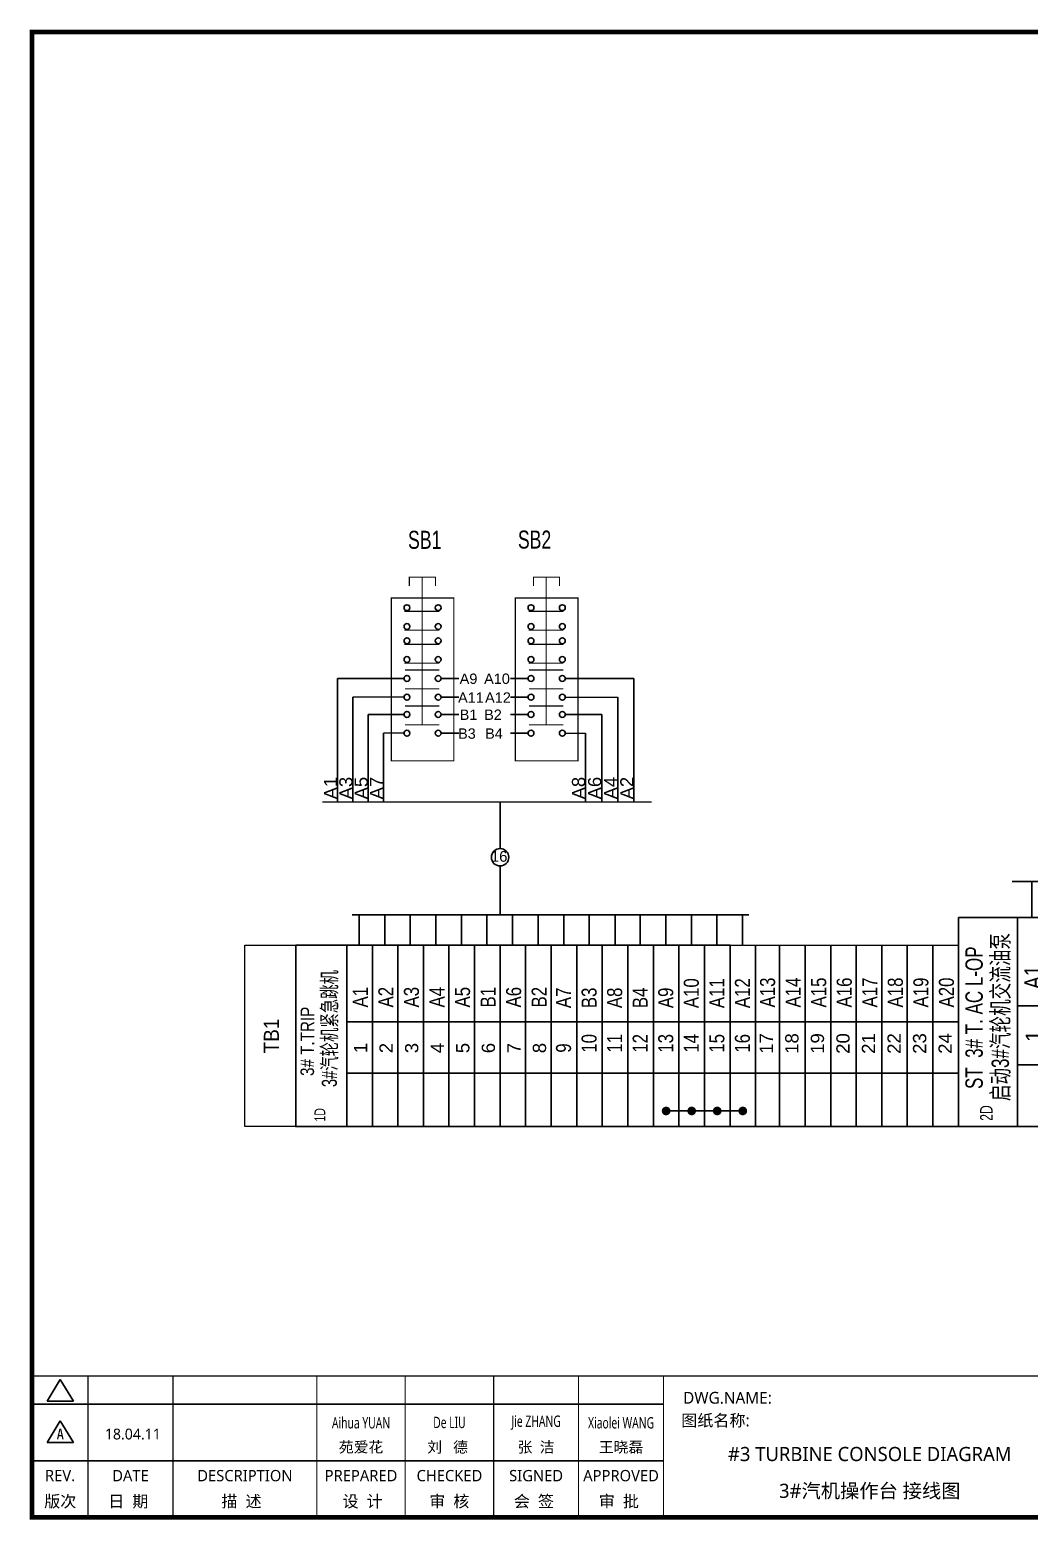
# Model space of a CAD drawing. Extents: x -29235853 to 12372, y -15815523 to 7212.
# Drawn here: x 3495 to 5616, y -3956 to -794 of the extents above; entities that cross this region are included whole.
import ezdxf
from ezdxf.enums import TextEntityAlignment as Align

# ---------------------------------------------------------------- set-up
doc = ezdxf.new("R2010")
doc.units = 0
doc.header["$LTSCALE"] = 10
doc.header["$MEASUREMENT"] = 0
doc.layers.get('0').update_dxf_attribs({"linetype": 'CONTINUOUS'})
for name, color, linetype in [('t', 1, 'CONTINUOUS'), ('接线端子', 7, 'CONTINUOUS'), ('操作台', 7, 'CONTINUOUS')]:
    doc.layers.add(name, color=color, linetype=linetype)
doc.styles.add('HZ', font='arial.ttf')
doc.styles.get("Standard").update_dxf_attribs({"font": '', "width": 0.65})
doc.styles.add('微软雅黑', font='')
doc.styles.get('Standard').set_extended_font_data('SimSun')
doc.styles.get('微软雅黑').set_extended_font_data('Microsoft YaHei')

# ---------------------------------------------------------------- blocks, each defined once
blk = doc.blocks.new('台内接线图12')
at = {"color": 0}
blk.add_line((8.774271566474113, 5.882834563893368), (59.88319817554805, 5.882834563893368), dxfattribs=at)
at = {"layer": '接线端子'}
for p, q in [((43.45970758554199, 26.98489258732008), (43.45970758554199, 18.22284067169499)), ((43.45970758554199, 14.95077566435844), (43.45970758554199, 5.749821590056001)), ((11.96706630891708, 5.749821590056172), (11.96706630891708, 0)), ((16.77937118021214, 5.749821590056172), (16.77937118021214, 0)), ((21.5916760515064, 5.749821590055772), (21.5916760515064, -3.979e-13)), ((26.40398092280122, 5.749821590055772), (26.40398092280122, -3.979e-13)), ((31.21628579409492, 5.749821590055717), (31.21628579409492, -4.547e-13)), ((36.0285906653902, 5.749821590055717), (36.0285906653902, -4.547e-13)), ((40.84089553668388, 5.749821590055717), (40.84089553668388, -4.547e-13)), ((45.65320040797871, 5.749821590055717), (45.65320040797871, -4.547e-13)), ((50.46550527927253, 5.749821590055717), (50.46550527927253, -4.547e-13)), ((55.27781015056768, 5.749821590055717), (55.27781015056768, -4.547e-13)), ((0, 0), (0, -34.14036601367974)), ((0, 0), (19.2492194851784, 3.411e-13)), ((14.43691461388403, 0), (14.43691461388403, -34.14036601367991)), ((19.2492194851784, 3.411e-13), (19.2492194851784, -34.14036601367957)), ((19.2492194851784, 0), (19.2492194851784, -34.14036601367991)), ((19.2492194851784, 1.705e-13), (19.2492194851784, -34.14036601367957)), ((19.2492194851784, 3.411e-13), (19.2492194851784, -34.14036601367934)), ((19.2492194851784, 0), (19.2492194851784, -34.14036601367974)), ((28.87382922776726, 3.411e-13), (28.87382922776726, -34.14036601367957)), ((28.87382922776726, 1.137e-13), (28.87382922776726, -34.14036601367957)), ((28.87382922776726, 3.411e-13), (28.87382922776726, -34.1403660136794)), ((28.87382922776726, 3.411e-13), (28.87382922776726, -34.14036601367957)), ((28.87382922776726, 1.137e-13), (28.87382922776726, -34.14036601367957)), ((28.87382922776726, 3.411e-13), (28.87382922776726, -34.1403660136794)), ((38.49843897035601, 2.842e-13), (38.49843897035601, -34.14036601367963)), ((38.49843897035601, 1.137e-13), (38.49843897035601, -34.14036601367963)), ((38.49843897035601, 2.842e-13), (38.49843897035601, -34.14036601367945)), ((38.49843897035601, 3.411e-13), (38.49843897035601, -34.14036601367957)), ((38.49843897035601, 1.137e-13), (38.49843897035601, -34.14036601367957)), ((38.49843897035601, 3.411e-13), (38.49843897035601, -34.1403660136794)), ((38.49843897035601, 3.411e-13), (38.49843897035601, -34.14036601367957)), ((38.49843897035601, 1.137e-13), (38.49843897035601, -34.14036601367957)), ((38.49843897035601, 3.411e-13), (38.49843897035601, -34.1403660136794)), ((48.12304871294474, 2.842e-13), (48.12304871294474, -34.14036601367963)), ((48.12304871294474, 1.137e-13), (48.12304871294474, -34.14036601367963)), ((48.12304871294474, 2.842e-13), (48.12304871294474, -34.14036601367945)), ((48.12304871294474, 8.527e-13), (48.12304871294474, -34.14036601367906)), ((48.12304871294474, 5.116e-13), (48.12304871294474, -34.1403660136794)), ((48.12304871294474, 6.821e-13), (48.12304871294474, -34.14036601367906)), ((48.12304871294474, 8.527e-13), (48.12304871294474, -34.14036601367883)), ((48.12304871294474, 5.116e-13), (48.12304871294474, -34.14036601367923)), ((48.12304871294474, 8.527e-13), (48.12304871294474, -34.14036601367906)), ((48.12304871294474, 5.116e-13), (48.12304871294474, -34.1403660136794)), ((48.12304871294474, 6.821e-13), (48.12304871294474, -34.14036601367906)), ((48.12304871294474, 8.527e-13), (48.12304871294474, -34.14036601367883)), ((48.12304871294474, 5.116e-13), (48.12304871294474, -34.14036601367923)), ((48.12304871294474, -34.14036601367945), (48.12304871294474, 2.842e-13)), ((48.12304871294474, 2.842e-13), (48.12304871294474, -34.14036601367945)), ((52.935353584239, 4.547e-13), (52.935353584239, -34.14036601367945)), ((57.7476584555335, 8.527e-13), (57.7476584555335, -34.14036601367906)), ((57.7476584555335, 4.547e-13), (57.7476584555335, -34.14036601367945)), ((57.7476584555335, 6.253e-13), (57.7476584555335, -34.14036601367906)), ((57.7476584555335, 8.527e-13), (57.7476584555335, -34.14036601367889)), ((57.7476584555335, 4.547e-13), (57.7476584555335, -34.14036601367929)), ((57.7476584555335, 8.527e-13), (57.7476584555335, -34.14036601367906)), ((57.7476584555335, 5.116e-13), (57.7476584555335, -34.1403660136794)), ((57.7476584555335, 6.821e-13), (57.7476584555335, -34.14036601367906)), ((57.7476584555335, 8.527e-13), (57.7476584555335, -34.14036601367883)), ((57.7476584555335, 5.116e-13), (57.7476584555335, -34.14036601367923)), ((57.7476584555335, 8.527e-13), (57.7476584555335, -34.14036601367906)), ((57.7476584555335, 5.116e-13), (57.7476584555335, -34.1403660136794)), ((57.7476584555335, 6.821e-13), (57.7476584555335, -34.14036601367906)), ((57.7476584555335, 8.527e-13), (57.7476584555335, -34.14036601367883)), ((57.7476584555335, 5.116e-13), (57.7476584555335, -34.14036601367923)), ((57.7476584555335, -34.14036601367945), (57.7476584555335, 2.842e-13)), ((57.7476584555335, 2.842e-13), (57.7476584555335, -34.14036601367945)), ((62.55996332682776, 4.547e-13), (62.55996332682776, -34.14036601367945)), ((67.37226819812224, 8.527e-13), (67.37226819812224, -34.14036601367906)), ((67.37226819812224, 4.547e-13), (67.37226819812224, -34.14036601367945)), ((67.37226819812224, 6.253e-13), (67.37226819812224, -34.14036601367906)), ((67.37226819812224, 8.527e-13), (67.37226819812224, -34.14036601367889)), ((67.37226819812224, 4.547e-13), (67.37226819812224, -34.14036601367929)), ((67.37226819812213, 8.527e-13), (67.37226819812213, -34.14036601367906)), ((67.37226819812213, 4.547e-13), (67.37226819812213, -34.14036601367945)), ((67.37226819812213, 6.253e-13), (67.37226819812213, -34.14036601367906)), ((67.37226819812213, 8.527e-13), (67.37226819812213, -34.14036601367889)), ((67.37226819812213, 4.547e-13), (67.37226819812213, -34.14036601367929)), ((67.37226819812213, 8.527e-13), (67.37226819812213, -34.14036601367906)), ((67.37226819812213, 5.116e-13), (67.37226819812213, -34.1403660136794)), ((67.37226819812213, 6.821e-13), (67.37226819812213, -34.14036601367906)), ((67.37226819812213, 8.527e-13), (67.37226819812213, -34.14036601367883)), ((67.37226819812213, 5.116e-13), (67.37226819812213, -34.14036601367923)), ((67.37226819812213, 8.527e-13), (67.37226819812213, -34.14036601367906)), ((67.37226819812213, 5.116e-13), (67.37226819812213, -34.1403660136794)), ((67.37226819812213, 6.821e-13), (67.37226819812213, -34.14036601367906)), ((67.37226819812213, 8.527e-13), (67.37226819812213, -34.14036601367883)), ((67.37226819812213, 5.116e-13), (67.37226819812213, -34.14036601367923)), ((67.37226819812213, -34.14036601367945), (67.37226819812213, 2.842e-13)), ((67.37226819812213, 2.842e-13), (67.37226819812213, -34.14036601367945)), ((72.18457306941639, 4.547e-13), (72.18457306941639, -34.14036601367945)), ((76.99687794071087, 8.527e-13), (76.99687794071087, -34.14036601367906)), ((76.99687794071087, 4.547e-13), (76.99687794071087, -34.14036601367945)), ((76.99687794071087, 6.253e-13), (76.99687794071087, -34.14036601367906)), ((76.99687794071087, 8.527e-13), (76.99687794071087, -34.14036601367889)), ((76.99687794071087, 4.547e-13), (76.99687794071087, -34.14036601367929)), ((9.624609742589657, -34.14036601367991), (9.624609742589657, -1.705e-13)), ((19.2492194851784, -34.14036601367997), (19.2492194851784, -2.274e-13)), ((19.2492194851784, -2.274e-13), (19.2492194851784, -34.14036601367997)), ((24.06152435647277, -5.68e-14), (24.06152435647277, -34.14036601367997)), ((28.87382922776726, -5.68e-14), (28.87382922776726, -34.14036601367997)), ((28.87382922776726, -5.68e-14), (28.87382922776726, -34.1403660136798)), ((28.87382922776726, -5.68e-14), (28.87382922776726, -34.14036601367997)), ((28.87382922776726, -5.68e-14), (28.87382922776726, -34.1403660136798)), ((28.87382922776726, -34.14036601368002), (28.87382922776726, -2.842e-13)), ((28.87382922776726, -2.842e-13), (28.87382922776726, -34.14036601368002)), ((33.68613409906152, -1.137e-13), (33.68613409906152, -34.14036601368002)), ((38.49843897035601, -1.137e-13), (38.49843897035601, -34.14036601368002)), ((38.49843897035601, -1.137e-13), (38.49843897035601, -34.14036601367985)), ((38.49843897035601, -5.68e-14), (38.49843897035601, -34.14036601367997)), ((38.49843897035601, -5.68e-14), (38.49843897035601, -34.1403660136798)), ((38.49843897035601, -5.68e-14), (38.49843897035601, -34.14036601367997)), ((38.49843897035601, -5.68e-14), (38.49843897035601, -34.1403660136798)), ((38.49843897035601, -34.14036601368002), (38.49843897035601, -2.842e-13)), ((38.49843897035601, -2.842e-13), (38.49843897035601, -34.14036601368002)), ((43.31074384165026, -1.137e-13), (43.31074384165026, -34.14036601368002)), ((48.12304871294474, -1.137e-13), (48.12304871294474, -34.14036601368002)), ((48.12304871294474, -1.137e-13), (48.12304871294474, -34.14036601367985)), ((9.624609742589087, -14.43691461388471), (19.2492194851784, -14.43691461388471)), ((19.24921948517794, -14.43691461388477), (28.87382922776726, -14.43691461388477)), ((28.87382922776669, -14.43691461388482), (38.49843897035601, -14.43691461388482)), ((38.49843897035544, -14.43691461388482), (48.12304871294474, -14.43691461388482)), ((48.12304871294418, -14.43691461388425), (57.7476584555335, -14.43691461388425)), ((57.74765845553294, -14.43691461388425), (67.37226819812224, -14.43691461388425)), ((67.37226819812156, -14.43691461388425), (76.99687794071087, -14.43691461388425)), ((9.624609742589087, -24.06152435647442), (19.2492194851784, -24.06152435647442)), ((19.24921948517794, -24.06152435647442), (28.87382922776726, -24.06152435647442)), ((28.87382922776669, -24.06152435647448), (38.49843897035601, -24.06152435647448)), ((38.49843897035544, -24.06152435647448), (48.12304871294474, -24.06152435647448)), ((48.12304871294418, -24.06152435647397), (57.7476584555335, -24.06152435647397)), ((57.74765845553294, -24.06152435647397), (67.37226819812224, -24.06152435647397)), ((67.37226819812156, -24.06152435647397), (76.99687794071087, -24.06152435647397)), ((19.2492194851784, -34.14036601367957), (0, -34.14036601367957))]:
    blk.add_line(p, q, dxfattribs=at)
blk.add_lwpolyline([(0, 0), (76.99687794071087, -1.137e-13), (76.99687794071087, -34.14036601368002), (0, -34.14036601368002), (0, 0)], dxfattribs=at)
blk.add_circle((43.45970758554199, 16.58680816802695), 1.636032503668177, dxfattribs=at)
at = {"layer": '接线端子', "style": 'HZ'}
blk.add_attdef('线数量', text='', height=2, dxfattribs=at).set_placement((43.28103302171235, 15.74367148272728), align=Align.CENTER)
for tag, p, height, width in [('A10', (56.90317778638439, -11.70569712792684), 2.835000000000007, 0.8), ('A11', (61.71548265767853, -11.70569712792707), 2.835000000000007, 0.8), ('A12', (66.52778752897314, -11.70569712792684), 2.835000000000007, 0.8), ('A13', (71.34009240026705, -11.70569712792707), 2.835000000000007, 0.8), ('A14', (76.15239727156177, -11.70569712792684), 2.835000000000007, 0.8), ('A1', (13.59243394473469, -11.70569712792752), 2.835000000000007, 0.8), ('A2', (18.40473881602929, -11.70569712792735), 2.835000000000007, 0.8), ('A3', (23.21704368732344, -11.70569712792758), 2.835000000000007, 0.8), ('A4', (28.02934855861816, -11.70569712792735), 2.835000000000007, 0.8), ('A5', (32.84165342991219, -11.70569712792758), 2.835000000000007, 0.8), ('A6', (37.6539583012069, -11.70569712792741), 2.835000000000007, 0.8), ('A7', (42.46626317250092, -11.70569712792758), 2.835000000000007, 0.8), ('A8', (47.27856804379564, -11.70569712792741), 2.835000000000007, 0.8), ('A9', (52.09087291508968, -11.70569712792707), 2.835000000000007, 0.8), ('1D', (5.565050351813168, -33.183088085137), 2.024999999999996, 0.7)]:
    blk.add_attdef(tag, p, '', height=height, rotation=90, dxfattribs=dict(at, width=width))
at = {"layer": '接线端子', "style": 'HZ', "width": 0.7}
for tag, p in [('端子上标识', (3.975745397447781, -16.36532717247161)), ('紧急停机', (8.247771722601783, -16.26208428996216))]:
    blk.add_attdef(tag, text='', height=2.834999999999995, rotation=90, dxfattribs=at).set_placement(p, align=Align.CENTER)
at = {"layer": '接线端子', "style": 'HZ'}
for tag, p in [('1', (13.47249833910109, -19.34542423562794)), ('2', (18.28480321039592, -19.34542423562777)), ('3', (23.09710808168984, -19.345424235628)), ('4', (27.90941295298467, -19.34542423562783)), ('5', (32.72171782427858, -19.34542423562806)), ('6', (37.53402269557341, -19.34542423562789)), ('7', (42.34632756686733, -19.34542423562806)), ('8', (47.15863243816227, -19.34542423562789)), ('9', (51.97093730945619, -19.34542423562749)), ('10', (56.78324218075101, -19.34542423562732)), ('11', (61.59554705204493, -19.34542423562749)), ('12', (66.40785192333976, -19.34542423562732)), ('13', (71.22015679463345, -19.34542423562749)), ('14', (76.0324616659284, -19.34542423562732))]:
    blk.add_attdef(tag, text='', height=2.5, rotation=90, dxfattribs=at).set_placement(p, align=Align.CENTER)
blk = doc.blocks.new('图框-中英文.180408')
at = {"color": 7}
for p, q in [((0, -2911.581424744189), (1340.158172602998, -2911.581424744189)), ((0, -3031.581424744189), (1340.158172602998, -3031.581424744189))]:
    blk.add_line(p, q, dxfattribs=at)
at = {"color": 7, "const_width": 3}
blk.add_lwpolyline([(4115.642035047145, -2851.581424744189), (0, -2851.581424744189)], dxfattribs=at)
at = {"layer": 't', "color": 7}
for p, q in [((31.94938321653171, -2904.992613363662), (59.89920926059131, -2859.122325316828)), ((87.8490353046218, -2904.992613363662), (59.89920926059131, -2859.122325316828)), ((31.94938321653171, -2904.992613363662), (87.8490353046218, -2904.992613363662)), ((31.94938321653171, -2992.977239491032), (59.89920926059131, -2947.106951444141)), ((87.8490353046218, -2992.977239491032), (59.89920926059131, -2947.106951444141)), ((31.94938321653171, -2992.977239491032), (87.8490353046218, -2992.977239491032))]:
    blk.add_line(p, q, dxfattribs=at)
at = {"layer": 't', "color": 7, "const_width": 9.61519705431492}
blk.add_lwpolyline([(4115.642035047145, -3151.581424744189), (4115.642035047145, 0), (0, 0), (0, -3151.581424744189)], close=True, dxfattribs=at)
at = {"layer": 't', "color": 7, "const_width": 2.40379926357873}
for points in [[(118.7653193609731, -2852.783324375967), (118.7653193609731, -3151.581424744189)], [(299.0502641293569, -2852.783324375967), (299.0502641293569, -3151.581424744189)], [(604.3883150879992, -2852.783324375967), (604.3883150879992, -3156.41304604568)], [(791.9882990770857, -2852.783324375967), (791.9882990770857, -3156.41304604568)], [(979.588283066143, -2852.783324375967), (979.588283066143, -3156.41304604568)], [(1159.873227834585, -2852.783324375967), (1159.873227834585, -3156.41304604568)], [(1340.158172602998, -2852.783324375967), (1340.158172602998, -3156.41304604568)]]:
    blk.add_lwpolyline(points, dxfattribs=at)
at = {"color": 7, "style": '微软雅黑', "flags": 8}
for tag, p, height in [('DWG.NAME:', (1381.636459220965, -2910.37952511241), 25), ('DWG.NO.:', (3128.186172261583, -3030.402470643486), 24), ('图纸编号', (3315.362718925957, -3052.404678158069), 24), ('FILENO.:', (3128.672545599984, -3106.104124450346), 24), ('文档号', (3317.726365529132, -3124.132485953713), 24)]:
    blk.add_attdef(tag, p, '', height=height, dxfattribs=at)
at = {"color": 7, "style": '微软雅黑', "width": 0.8, "flags": 8}
for tag, p, height in [('PROJECTNAME:', (3125.480185663539, -2912.807924402037), 24), ('PROJECT_NAME', (3330.905957438157, -2910.329193483971), 25)]:
    blk.add_attdef(tag, p, '', height=height, dxfattribs=at)
at = {"color": 7, "style": '微软雅黑', "width": 0.7, "flags": 8}
for tag, p in [('RENLIU', (698.1883070825425, -2950.380597809435)), ('SHUFENWANG', (885.7882910716289, -2950.380597809435)), ('FANGHOU', (1069.730755450379, -2950.380597809435)), ('DANDANLI', (1250.015700218792, -2950.380597809435)), ('HANGZHOUHOLLYSYSAUTOMATIONCO.,LTD.', (2770.082304289484, -3045.714803244191))]:
    blk.add_attdef(tag, text='', height=24, dxfattribs=at).set_placement(p, align=Align.MIDDLE)
at = {"color": 7, "style": '微软雅黑', "flags": 8}
for tag, p in [('图纸名称:', (1377.81237181677, -2965.923337057193)), ('项目名称', (3279.060043926354, -2986.764379690278))]:
    blk.add_attdef(tag, text='', height=25, dxfattribs=at).set_placement(p, align=Align.BOTTOM_LEFT)
at = {"color": 7, "flags": 8}
blk.add_attdef('A', text='', height=23, dxfattribs=at).set_placement((59.89920926059131, -2974.881554149018), align=Align.MIDDLE)
at = {"color": 7, "style": '微软雅黑', "flags": 8}
for tag, height, p in [('设计时间', 23, (213.8658221408186, -2974.881554149018)), ('刘仁', 23, (698.1883070825425, -3002.188376027443)), ('王姝芬', 23, (885.7882910716289, -3002.188376027443)), ('侯方', 23, (1069.730755450379, -3002.188376027443)), ('李丹丹', 23, (1250.015700218792, -3002.188376027443)), ('#10STATIONONTROLCABINETCOVER', 30, (1777.900103825072, -3017.182374560078)), ('PAGEXOFX', 24, (3953.713803545135, -3039.081424744189)), ('REV.', 24, (59.38265968048654, -3063.048954873535)), ('DATE', 24, (208.907791745165, -3063.048954873535)), ('DESCRIPTION', 24, (451.7192896086781, -3063.048954873535)), ('PREPARED', 24, (698.1883070825425, -3063.048954873535)), ('CHECKED', 24, (885.7882910716144, -3063.048954873535)), ('SIGNED', 24, (1069.730755450364, -3063.048954873535)), ('APPROVED', 24, (1250.015700218792, -3063.048954873535)), ('图纸名称', 30, (1777.900103825072, -3094.695064044037)), ('第几页共几页', 24, (3953.713803545135, -3114.081424744189))]:
    blk.add_attdef(tag, text='', height=height, dxfattribs=at).set_placement(p, align=Align.MIDDLE)
at = {"layer": 't', "color": 7, "style": '微软雅黑'}
for s, p in [('版次', (59.89920926059131, -3117.600441270843)), ('日  期', (204.1999693705875, -3117.600441270843)), ('描  述', (444.4895954714448, -3117.600441270843)), ('设  计', (701.4970341851513, -3117.600441270843)), ('审  核', (885.5947788425256, -3117.600441270843)), ('会  签', (1065.022933075787, -3117.600441270843)), ('审  批', (1245.3078778442, -3117.600441270843))]:
    blk.add_text(s, height=25, dxfattribs=at).set_placement(p, align=Align.MIDDLE_CENTER)

msp = doc.modelspace()

# ---------------------------------------------------------------- hatches: boundary and pattern name
for points in [[(4854.43898555941, -3087.845477855555, 0.9999999999984408), (4835.773581175328, -3087.845477855555, 0.99999999999922)], [(4908.663291436606, -3087.845477855555, 0.9999999999984408), (4889.997887052523, -3087.845477855555, 0.99999999999922)], [(4962.887597313801, -3087.845477855558, 0.9999999999984408), (4944.222192929717, -3087.845477855558, 0.99999999999922)], [(5017.111903190996, -3087.84547785556, 0.9999999999984408), (4998.446498806913, -3087.84547785556, 0.99999999999922)]]:
    msp.add_hatch(color=256).paths.add_polyline_path(points)

# ---------------------------------------------------------------- linework, layer by layer
for p, q in [((4288.838251849228, -2169.996375162928), (4148.009666564005, -2169.996375162928)), ((4148.009666564005, -2169.996375162928), (4148.009666564005, -2432.31392982578)), ((4630.996975069205, -2169.996375162928), (4776.752810203156, -2169.996375162928)), ((4776.752810203156, -2169.996375162928), (4776.752810203156, -2432.31392982578)), ((4180.499093847449, -2209.955153089632), (4180.499093847449, -2432.31392982578)), ((4742.596644155698, -2209.955153089632), (4742.596644155698, -2432.31392982578)), ((4212.988521130892, -2246.420338743578), (4212.988521130892, -2432.31392982578)), ((4288.838251849228, -2246.420338743578), (4212.988521130892, -2246.420338743578)), ((4630.996975069205, -2246.420338743578), (4708.440478108242, -2246.420338743578)), ((4708.440478108242, -2246.420338743578), (4708.440478108242, -2432.31392982578)), ((4245.477948414337, -2286.379116670283), (4245.477948414337, -2432.31392982578)), ((4674.284312060784, -2286.379116670283), (4674.284312060784, -2432.31392982578))]:
    msp.add_line(p, q)
at = {"lineweight": 0}
for p, q in [((4288.838251849299, -2209.955153089632), (4180.499093847449, -2209.955153089632)), ((4630.996975069133, -2209.955153089632), (4742.596644155698, -2209.955153089632)), ((4288.838251849299, -2286.379116670283), (4245.477948414337, -2286.379116670283)), ((4630.996975069133, -2286.379116670283), (4674.284312060784, -2286.379116670283))]:
    msp.add_line(p, q, dxfattribs=at)
for points, const_width in [([(4355.57063809329, -1955.265554480085), (4299.118592047043, -1955.265554480085)], 2.489637551753935), ([(4300.171446623672, -1954.03818736479), (4300.171446623672, -1974.19200181778)], 2.489637551753935), ([(4327.344615070165, -2268.551752552219), (4327.344615070165, -1955.265554480085)], 2.489637551753935), ([(4355.57063809329, -1954.03818736479), (4355.57063809329, -1974.19200181778)], 2.489637551753935), ([(4618.890838841008, -1955.265554480085), (4562.438792794761, -1955.265554480085)], 2.489637551753935), ([(4563.491647371391, -1954.03818736479), (4563.491647371391, -1974.19200181778)], 2.489637551753935), ([(4590.664815817885, -2268.551752552219), (4590.664815817885, -1955.265554480085)], 2.489637551753935), ([(4618.890838841008, -1954.03818736479), (4618.890838841008, -1974.19200181778)], 2.489637551753935), ([(4261.867178371925, -1999.262529724781), (4394.647847798788, -1999.262529724781), (4394.647847798788, -2344.749980540771), (4261.867178371925, -2344.749980540771), (4261.867178371925, -1999.262529724781)], 2.489637551753935), ([(4525.187379119642, -1999.262529724781), (4657.968048546508, -1999.262529724781), (4657.968048546508, -2344.749980540771), (4525.187379119642, -2344.749980540771), (4525.187379119642, -1999.262529724781)], 2.489637551753935), ([(4289.76512769179, -2027.701766677023), (4363.972723021237, -2027.701766677023)], 2.489637551753935), ([(4553.08532843951, -2027.701766677023), (4627.292923768958, -2027.701766677023)], 2.489637551753935), ([(4289.76512769179, -2067.660544603728), (4363.972723021237, -2067.660544603728)], 2.489637551753935), ([(4553.08532843951, -2067.660544603728), (4627.292923768958, -2067.660544603728)], 2.489637551753935), ([(4289.76512769179, -2097.791297246274), (4363.972723021237, -2097.791297246274)], 2.489637551753935), ([(4553.08532843951, -2097.791297246274), (4627.292923768958, -2097.791297246274)], 2.489637551753935), ([(4289.76512769179, -2137.750075172978), (4363.972723021237, -2137.750075172978)], 2.489637551753935), ([(4553.08532843951, -2137.750075172978), (4627.292923768958, -2137.750075172978)], 2.489637551753935), ([(4290.716507119098, -2152.169011044861), (4363.972723021237, -2152.169011044861)], 2.489637551753935), ([(4554.036707866813, -2152.169011044861), (4627.292923768958, -2152.169011044861)], 2.489637551753935), ([(4290.716507119098, -2192.127788971567), (4363.972723021237, -2192.127788971567)], 2.489637551753935), ([(4554.036707866813, -2192.127788971567), (4627.292923768958, -2192.127788971567)], 2.489637551753935), ([(4290.716507119098, -2228.592974625513), (4363.972723021237, -2228.592974625513)], 2.489637551753935), ([(4554.036707866813, -2228.592974625513), (4627.292923768958, -2228.592974625513)], 2.489637551753935), ([(4290.716507119098, -2268.551752552219), (4363.972723021237, -2268.551752552219)], 2.489637551753935), ([(4554.036707866813, -2268.551752552219), (4627.292923768958, -2268.551752552219)], 2.489637551753935), ([(4115.677150885252, -2432.31392982578), (4814.087723178082, -2432.31392982578)], 2.85396376021842)]:
    msp.add_lwpolyline(points, dxfattribs=dict(const_width=const_width))
at = {"const_width": 5.239058002354062}
for points in [[(4845.016586277173, -3090.327130939083, 1), (4845.016586277173, -3085.088072936719, 1)], [(4899.24089215437, -3090.327130939083, 1), (4899.24089215437, -3085.088072936719, 1)], [(4953.465198031564, -3090.327130939083, 1), (4953.465198031564, -3085.088072936719, 1)], [(5007.689503908758, -3090.327130939086, 1), (5007.689503908758, -3085.088072936723, 1)]]:
    msp.add_lwpolyline(points, format="xyb", close=True, dxfattribs=at)
for centre in [(4295.062345728682, -2019.989288740267), (4361.452680442031, -2019.989288740267), (4558.382546476399, -2019.989288740267), (4624.77288118975, -2019.989288740267), (4295.062345728682, -2059.948066666973), (4361.452680442031, -2059.948066666973), (4558.382546476399, -2059.948066666973), (4624.77288118975, -2059.948066666973), (4295.062345728682, -2090.078819309516), (4361.452680442031, -2090.078819309516), (4558.382546476399, -2090.078819309516), (4624.77288118975, -2090.078819309516), (4295.062345728682, -2130.037597236221), (4361.452680442031, -2130.037597236221), (4558.382546476399, -2130.037597236221), (4624.77288118975, -2130.037597236221), (4295.062345728682, -2169.996375162928), (4361.452680442031, -2169.996375162928), (4558.382546476399, -2169.996375162928), (4624.77288118975, -2169.996375162928), (4295.062345728682, -2209.955153089632), (4361.452680442031, -2209.955153089632), (4558.382546476399, -2209.955153089632), (4624.77288118975, -2209.955153089632), (4295.062345728682, -2246.420338743578), (4361.452680442031, -2246.420338743578), (4558.382546476399, -2246.420338743578), (4624.77288118975, -2246.420338743578), (4295.062345728682, -2286.379116670283), (4361.452680442031, -2286.379116670283), (4558.382546476399, -2286.379116670283), (4624.77288118975, -2286.379116670283)]:
    msp.add_circle(centre, 6.224093879384835)
at = {"layer": '接线端子'}
for p, q in [((4492.834408747057, -2432.313929825783), (4492.834408747057, -2531.043373593738)), ((4492.834408747057, -2567.912495262699), (4492.834408747057, -2671.587420569916)), ((4193.760907645678, -2671.58742056991), (4193.760907645678, -2736.375519615398)), ((4247.98521352288, -2671.58742056991), (4247.98521352288, -2736.375519615398)), ((4302.209519400073, -2671.587420569915), (4302.209519400073, -2736.375519615404)), ((4356.433825277274, -2671.587420569915), (4356.433825277274, -2736.375519615404)), ((4410.658131154462, -2671.587420569916), (4410.658131154462, -2736.375519615404)), ((4464.479105894316, -2671.587420569916), (4464.479105894316, -2736.375519615404)), ((4519.106742908853, -2671.587420569916), (4519.106742908853, -2736.375519615404)), ((4573.331048786048, -2671.587420569916), (4573.331048786048, -2736.375519615404)), ((4681.779660540436, -2671.587420569924), (4681.779660540436, -2736.375519615412)), ((4790.228272294828, -2671.587420569927), (4790.228272294828, -2736.375519615416)), ((4844.477006792848, -2671.587420569916), (4844.477006792848, -2736.375519615404)), ((4898.67688404922, -2671.587420569929), (4898.67688404922, -2736.375519615419)), ((4952.901189926416, -2671.587420569929), (4952.901189926416, -2736.375519615419)), ((5007.12549580361, -2671.587420569916), (5007.12549580361, -2736.375519615404)), ((4058.917858141864, -2736.375519615398), (4058.917858141864, -3121.063875610439)), ((4058.917858141864, -2736.375519615398), (4275.815081650653, -2736.375519615394)), ((4058.917858141864, -2736.375519615396), (4058.917858141864, -3120.454637453654)), ((4167.366469896265, -3121.063875610441), (4167.366469896265, -2736.3755196154)), ((4221.590775773459, -2736.375519615398), (4221.590775773459, -3121.063875610441)), ((4275.815081650653, -2736.375519615394), (4275.815081650653, -3121.063875610438)), ((4275.815081650653, -2736.375519615398), (4275.815081650653, -3121.063875610441)), ((4275.815081650653, -2736.375519615397), (4275.815081650653, -3121.063875610438)), ((4275.815081650653, -2736.375519615394), (4275.815081650653, -3121.063875610434)), ((4275.815081650653, -2736.375519615398), (4275.815081650653, -3121.063875610439)), ((4275.815081650653, -3121.063875610441), (4275.815081650653, -2736.375519615401)), ((4275.815081650653, -2736.375519615401), (4275.815081650653, -3121.063875610441)), ((4330.039387527851, -2736.3755196154), (4330.039387527851, -3121.063875610441)), ((4384.263693405043, -2736.375519615394), (4384.263693405043, -3121.063875610438)), ((4384.263693405043, -2736.3755196154), (4384.263693405043, -3121.063875610441)), ((4384.263693405043, -2736.375519615397), (4384.263693405043, -3121.063875610438)), ((4384.263693405043, -2736.375519615394), (4384.263693405043, -3121.063875610434)), ((4384.263693405043, -2736.3755196154), (4384.263693405043, -3121.06387561044)), ((4384.263693405043, -2736.375519615394), (4384.263693405043, -3121.063875610438)), ((4384.263693405043, -2736.3755196154), (4384.263693405043, -3121.063875610441)), ((4384.263693405043, -2736.375519615397), (4384.263693405043, -3121.063875610438)), ((4384.263693405043, -2736.375519615394), (4384.263693405043, -3121.063875610434)), ((4384.263693405043, -2736.3755196154), (4384.263693405043, -3121.06387561044)), ((4384.263693405043, -3121.063875610444), (4384.263693405043, -2736.375519615402)), ((4384.263693405043, -2736.375519615402), (4384.263693405043, -3121.063875610444)), ((4438.487999282238, -2736.3755196154), (4438.487999282238, -3121.063875610444)), ((4492.712305159434, -2736.375519615396), (4492.712305159434, -3121.063875610438)), ((4492.712305159434, -2736.3755196154), (4492.712305159434, -3121.063875610444)), ((4492.712305159434, -2736.375519615397), (4492.712305159434, -3121.063875610438)), ((4492.712305159434, -2736.375519615396), (4492.712305159434, -3121.063875610436)), ((4492.712305159434, -2736.3755196154), (4492.712305159434, -3121.06387561044)), ((4492.712305159434, -2736.375519615394), (4492.712305159434, -3121.063875610438)), ((4492.712305159434, -2736.3755196154), (4492.712305159434, -3121.063875610441)), ((4492.712305159434, -2736.375519615397), (4492.712305159434, -3121.063875610438)), ((4492.712305159434, -2736.375519615394), (4492.712305159434, -3121.063875610434)), ((4492.712305159434, -2736.3755196154), (4492.712305159434, -3121.06387561044)), ((4492.712305159434, -2736.375519615394), (4492.712305159434, -3121.063875610438)), ((4492.712305159434, -2736.3755196154), (4492.712305159434, -3121.063875610441)), ((4492.712305159434, -2736.375519615397), (4492.712305159434, -3121.063875610438)), ((4492.712305159434, -2736.375519615394), (4492.712305159434, -3121.063875610434)), ((4492.712305159434, -2736.3755196154), (4492.712305159434, -3121.06387561044)), ((4492.712305159434, -3121.063875610444), (4492.712305159434, -2736.375519615402)), ((4492.712305159434, -2736.375519615402), (4492.712305159434, -3121.063875610444)), ((4546.936611036629, -2736.3755196154), (4546.936611036629, -3121.063875610444)), ((4601.160916913823, -2736.375519615396), (4601.160916913823, -3121.063875610438)), ((4601.160916913823, -2736.3755196154), (4601.160916913823, -3121.063875610444)), ((4601.160916913823, -2736.375519615397), (4601.160916913823, -3121.063875610438)), ((4601.160916913823, -2736.375519615396), (4601.160916913823, -3121.063875610436)), ((4601.160916913823, -2736.3755196154), (4601.160916913823, -3121.06387561044)), ((5085.89769967074, -2736.382976434177), (5085.89769967074, -3121.07133242922)), ((5140.122005547933, -2736.382976434174), (5140.122005547933, -3121.071332429217)), ((5140.122005547933, -2736.382976434177), (5140.122005547933, -3121.07133242922)), ((5140.122005547933, -2736.382976434176), (5140.122005547933, -3121.071332429217)), ((5140.122005547933, -2736.382976434174), (5140.122005547933, -3121.071332429214)), ((5140.122005547933, -2736.382976434177), (5140.122005547933, -3121.071332429218)), ((5140.122005547933, -3121.07133242922), (5140.122005547933, -2736.38297643418)), ((5140.122005547933, -2736.38297643418), (5140.122005547933, -3121.07133242922)), ((5194.346311425131, -2736.382976434179), (5194.346311425131, -3121.07133242922)), ((5248.570617302324, -2736.382976434174), (5248.570617302324, -3121.071332429217)), ((5248.570617302324, -2736.382976434179), (5248.570617302324, -3121.07133242922)), ((5248.570617302324, -2736.382976434176), (5248.570617302324, -3121.071332429217)), ((5248.570617302324, -2736.382976434174), (5248.570617302324, -3121.071332429214)), ((5248.570617302324, -2736.382976434179), (5248.570617302324, -3121.071332429219)), ((5248.570617302324, -2736.382976434174), (5248.570617302324, -3121.071332429217)), ((5248.570617302324, -2736.382976434179), (5248.570617302324, -3121.07133242922)), ((5248.570617302324, -2736.382976434176), (5248.570617302324, -3121.071332429217)), ((5248.570617302324, -2736.382976434174), (5248.570617302324, -3121.071332429214)), ((5248.570617302324, -2736.382976434179), (5248.570617302324, -3121.071332429219)), ((5248.570617302324, -3121.071332429223), (5248.570617302324, -2736.382976434181)), ((5248.570617302324, -2736.382976434181), (5248.570617302324, -3121.071332429223)), ((5302.794923179518, -2736.382976434179), (5302.794923179518, -3121.071332429223)), ((5357.019229056715, -2736.382976434175), (5357.019229056715, -3121.071332429217)), ((5357.019229056715, -2736.382976434179), (5357.019229056715, -3121.071332429223)), ((5357.019229056715, -2736.382976434176), (5357.019229056715, -3121.071332429217)), ((5357.019229056715, -2736.382976434175), (5357.019229056715, -3121.071332429216)), ((5357.019229056715, -2736.382976434179), (5357.019229056715, -3121.071332429219)), ((5357.019229056715, -2736.382976434174), (5357.019229056715, -3121.071332429217)), ((5357.019229056715, -2736.382976434179), (5357.019229056715, -3121.07133242922)), ((5357.019229056715, -2736.382976434176), (5357.019229056715, -3121.071332429217)), ((5357.019229056715, -2736.382976434174), (5357.019229056715, -3121.071332429214)), ((5357.019229056715, -2736.382976434179), (5357.019229056715, -3121.071332429219)), ((5357.019229056715, -2736.382976434174), (5357.019229056715, -3121.071332429217)), ((5357.019229056715, -2736.382976434179), (5357.019229056715, -3121.07133242922)), ((5357.019229056715, -2736.382976434176), (5357.019229056715, -3121.071332429217)), ((5357.019229056715, -2736.382976434174), (5357.019229056715, -3121.071332429214)), ((5357.019229056715, -2736.382976434179), (5357.019229056715, -3121.071332429219)), ((5357.019229056715, -3121.071332429223), (5357.019229056715, -2736.382976434181)), ((5357.019229056715, -2736.382976434181), (5357.019229056715, -3121.071332429223)), ((5411.243534933909, -2736.382976434179), (5411.243534933909, -3121.071332429223)), ((5465.467840811103, -2736.382976434175), (5465.467840811103, -3121.071332429217)), ((5465.467840811103, -2736.382976434179), (5465.467840811103, -3121.071332429223)), ((5465.467840811103, -2736.382976434176), (5465.467840811103, -3121.071332429217)), ((5465.467840811103, -2736.382976434175), (5465.467840811103, -3121.071332429216)), ((5465.467840811103, -2736.382976434179), (5465.467840811103, -3121.071332429219)), ((4167.366469896262, -2899.048437247001), (4275.815081650656, -2899.048437247001)), ((4275.815081650651, -2899.048437247002), (4384.263693405047, -2899.048437247002)), ((4384.263693405041, -2899.048437247002), (4492.712305159434, -2899.048437247002)), ((4492.712305159433, -2899.048437247002), (4601.160916913826, -2899.048437247002)), ((5034.979792552211, -2899.055894065781), (5248.570617302327, -2899.055894065781)), ((5248.570617302321, -2899.055894065781), (5357.019229056715, -2899.055894065781)), ((5357.019229056713, -2899.055894065781), (5465.467840811107, -2899.055894065781)), ((4167.366469896262, -3007.497049001403), (4275.815081650656, -3007.497049001403)), ((4275.815081650651, -3007.497049001403), (4384.263693405047, -3007.497049001403)), ((4384.263693405041, -3007.497049001403), (4492.712305159434, -3007.497049001403)), ((4492.712305159433, -3007.497049001403), (4601.160916913826, -3007.497049001403)), ((5034.955363931386, -3007.497049001413), (5248.570617302327, -3007.504505820182)), ((5248.570617302321, -3007.504505820182), (5357.019229056715, -3007.504505820182)), ((5357.019229056713, -3007.504505820182), (5465.467840811107, -3007.504505820182)), ((4275.815081650653, -3121.063875610438), (4058.917858141864, -3121.063875610438))]:
    msp.add_line(p, q, dxfattribs=at)
for points in [[(4178.503062219086, -2671.587420569912), (5020.886522829533, -2671.587420569912)], [(4058.917858141864, -2736.375519615398), (4601.160916913823, -2736.3755196154), (4601.160916913823, -3121.063875610444), (4058.917858141864, -3121.063875610444), (4058.917858141864, -2736.375519615398)]]:
    msp.add_lwpolyline(points, dxfattribs=at)
msp.add_circle((4492.834408747057, -2549.477934428217), 18.43456083447909, dxfattribs=at)
at = {"layer": '操作台'}
for p, q in [((4367.676774321417, -2169.996375162928), (4405.278395567562, -2169.996375162928)), ((4514.768352770343, -2169.996375162928), (4552.158452597016, -2169.996375162928)), ((4367.676774321417, -2209.955153089632), (4405.278395567562, -2209.955153089632)), ((4514.768352770343, -2209.955153089632), (4552.158452597016, -2209.955153089632)), ((4367.676774321417, -2246.420338743578), (4405.278395567562, -2246.420338743578)), ((4514.768352770343, -2246.420338743578), (4552.158452597016, -2246.420338743578)), ((4367.676774321417, -2286.379116670283), (4405.278395567562, -2286.379116670283)), ((4514.768352770343, -2286.379116670283), (4552.158452597016, -2286.379116670283)), ((4628.273069852421, -2736.375519615398), (4628.273069852421, -2671.58742056991)), ((4736.721681606812, -2736.375519615398), (4736.721681606812, -2671.58742056991)), ((4546.936611036627, -2736.375519615398), (4546.936611036627, -3121.06387561044)), ((4601.160916913823, -2736.375519615398), (4546.936611036627, -2736.375519615398)), ((4601.160916913823, -3121.063875610434), (4601.160916913823, -2736.375519615398)), ((4601.160916913823, -2736.375519615398), (4601.160916913823, -3121.06387561044)), ((4655.385222791019, -2736.375519615398), (4601.160916913823, -2736.375519615398)), ((4655.385222791019, -3121.063875610434), (4655.385222791019, -2736.375519615398)), ((4655.385222791019, -3121.063875610438), (4655.385222791019, -2736.375519615403)), ((4655.385222791019, -2736.375519615403), (4655.385222791019, -3121.063875610445)), ((4709.609528668216, -2736.375519615403), (4655.385222791019, -2736.375519615403)), ((4709.609528668216, -3121.063875610438), (4709.609528668216, -2736.375519615403)), ((4763.83383454541, -2736.375519615403), (4709.609528668216, -2736.375519615403)), ((4763.83383454541, -3121.063875610438), (4763.83383454541, -2736.375519615403)), ((4763.83383454541, -3121.063875610444), (4763.83383454541, -2736.375519615407)), ((4763.83383454541, -2736.375519615407), (4763.83383454541, -3121.063875610449)), ((4818.058140422605, -2736.375519615407), (4763.83383454541, -2736.375519615407)), ((4818.058140422604, -3121.063875610441), (4818.058140422604, -2736.375519615405)), ((4818.058140422604, -2736.375519615405), (4818.058140422604, -3121.063875610447)), ((4872.282446299801, -2736.375519615405), (4818.058140422604, -2736.375519615405)), ((4818.08256904343, -3121.075800570389), (4818.08256904343, -2736.387444575352)), ((4872.282446299801, -3121.063875610441), (4872.282446299801, -2736.375519615405)), ((4872.282446299801, -3121.063875610445), (4872.282446299801, -2736.375519615411)), ((4872.282446299801, -2736.375519615411), (4872.282446299801, -3121.063875610452)), ((4926.506752176997, -2736.375519615411), (4872.282446299801, -2736.375519615411)), ((4926.506752176997, -3121.063875610445), (4926.506752176997, -2736.375519615411)), ((4980.731058054192, -2736.375519615411), (4926.506752176997, -2736.375519615411)), ((4980.731058054192, -3121.063875610445), (4980.731058054192, -2736.375519615411)), ((4980.731058054192, -3121.06387561045), (4980.731058054192, -2736.375519615414)), ((4980.731058054192, -2736.375519615414), (4980.731058054192, -3121.063875610456)), ((5465.467840811103, -2736.382976434179), (4980.731058054192, -2736.375519615414)), ((5034.979792552211, -3121.075800570396), (5034.979792552211, -2736.387444575359)), ((5411.243534933908, -2736.382976434177), (5411.243534933908, -3121.071332429219)), ((5465.467840811103, -3121.071332429214), (5465.467840811103, -2736.382976434177)), ((5465.467840811103, -2736.382976434177), (5465.467840811103, -3121.071332429219)), ((4546.936611036627, -2899.048437246999), (4601.160916913823, -2899.048437246996)), ((4601.160916913823, -2899.048437246999), (4655.385222791019, -2899.048437246996)), ((4655.385222791019, -2899.048437247002), (4709.609528668216, -2899.048437247)), ((4709.609528668216, -2899.048437247002), (4763.83383454541, -2899.048437247)), ((4763.83383454541, -2899.048437247007), (4818.058140422605, -2899.048437247005)), ((4818.058140422604, -2899.048437247005), (4872.282446299801, -2899.048437247002)), ((4872.282446299801, -2899.04843724701), (4926.506752176997, -2899.048437247007)), ((4926.506752176997, -2899.04843724701), (4980.731058054192, -2899.048437247007)), ((4980.731058054192, -2899.048437247015), (5034.955363931386, -2899.048437247012)), ((5411.243534933908, -2899.055894065778), (5465.467840811103, -2899.055894065776)), ((4546.936611036627, -3007.497049001398), (4601.160916913823, -3007.497049001396)), ((4601.160916913823, -3007.497049001398), (4655.385222791019, -3007.497049001396)), ((4655.385222791019, -3007.497049001403), (4709.609528668216, -3007.497049001401)), ((4709.609528668216, -3007.497049001403), (4763.83383454541, -3007.497049001401)), ((4763.83383454541, -3007.497049001408), (4818.058140422605, -3007.497049001406)), ((4818.058140422604, -3007.497049001406), (4872.282446299801, -3007.497049001403)), ((4872.282446299801, -3007.497049001411), (4926.506752176997, -3007.497049001409)), ((4926.506752176997, -3007.497049001411), (4980.731058054192, -3007.497049001409)), ((4980.731058054192, -3007.497049001415), (5034.955363931386, -3007.497049001413)), ((5411.243534933908, -3007.504505820178), (5465.467840811103, -3007.504505820175)), ((4845.016586277173, -3087.7076019379), (5007.689503908758, -3087.707601937905)), ((4546.936611036627, -3121.06387561044), (4601.160916913823, -3121.063875610434)), ((4601.160916913823, -3121.06387561044), (4655.385222791019, -3121.063875610434)), ((4655.385222791019, -3121.063875610445), (4709.609528668216, -3121.063875610438)), ((4709.609528668216, -3121.063875610445), (4763.83383454541, -3121.063875610438)), ((4763.83383454541, -3121.063875610449), (4818.058140422605, -3121.063875610444)), ((4818.058140422604, -3121.063875610447), (4872.282446299801, -3121.063875610441)), ((4872.282446299801, -3121.063875610452), (4926.506752176997, -3121.063875610445)), ((4926.506752176997, -3121.063875610452), (4980.731058054192, -3121.063875610445)), ((4980.731058054192, -3121.063875610456), (5465.467840811103, -3121.071332429223))]:
    msp.add_line(p, q, dxfattribs=at)
at = {"layer": '操作台', "linetype": 'Continuous', "lineweight": 5}
msp.add_lwpolyline([(3950.640998485761, -2736.375519615398), (4058.917858141864, -2736.375519615398), (4058.917858141864, -3121.063875610438), (3950.640998485761, -3121.063875610438)], close=True, dxfattribs=at)

# ---------------------------------------------------------------- block references
at = {"color": 1, "lineweight": -2}
ref = msp.add_blockref('图框-中英文.180408', (3499.434104320011, -798.5500002956137), dxfattribs=at)
ref.add_attrib('图纸名称', '3#汽机操作台 接线图', dxfattribs={"color": 7, "height": 30, "style": '微软雅黑'}).set_placement((5277.334208145083, -3893.245064339651), align=Align.MIDDLE)
ref.add_attrib('刘仁', '苑爱花', dxfattribs={"color": 7, "height": 23, "style": '微软雅黑'}).set_placement((4197.622411402554, -3800.738376323057), align=Align.MIDDLE)
ref.add_attrib('王姝芬', '刘   德 ', dxfattribs={"color": 7, "height": 23, "style": '微软雅黑'}).set_placement((4385.22239539164, -3800.738376323057), align=Align.MIDDLE)
ref.add_attrib('侯方', '张  洁', dxfattribs={"color": 7, "height": 23, "style": '微软雅黑'}).set_placement((4569.16485977039, -3800.738376323057), align=Align.MIDDLE)
ref.add_attrib('李丹丹', '王晓磊', dxfattribs={"color": 7, "height": 23, "style": '微软雅黑'}).set_placement((4749.449804538803, -3800.738376323057), align=Align.MIDDLE)
ref.add_attrib('设计时间', '18.04.11', dxfattribs={"color": 7, "height": 23, "style": '微软雅黑'}).set_placement((3713.29992646083, -3773.431554444632), align=Align.MIDDLE)
ref.add_attrib('A', 'A', dxfattribs={"color": 7, "height": 23}).set_placement((3559.333313580602, -3773.431554444632), align=Align.MIDDLE)
ref.add_attrib('REV.', 'REV.', dxfattribs={"color": 7, "height": 24, "style": '微软雅黑'}).set_placement((3558.816764000498, -3861.598955169149), align=Align.MIDDLE)
ref.add_attrib('DATE', 'DATE', dxfattribs={"color": 7, "height": 24, "style": '微软雅黑'}).set_placement((3708.341896065176, -3861.598955169149), align=Align.MIDDLE)
ref.add_attrib('DESCRIPTION', 'DESCRIPTION', dxfattribs={"color": 7, "height": 24, "style": '微软雅黑'}).set_placement((3951.153393928689, -3861.598955169149), align=Align.MIDDLE)
ref.add_attrib('PREPARED', 'PREPARED', dxfattribs={"color": 7, "height": 24, "style": '微软雅黑'}).set_placement((4197.622411402554, -3861.598955169149), align=Align.MIDDLE)
ref.add_attrib('CHECKED', 'CHECKED', dxfattribs={"color": 7, "height": 24, "style": '微软雅黑'}).set_placement((4385.222395391625, -3861.598955169149), align=Align.MIDDLE)
ref.add_attrib('SIGNED', 'SIGNED', dxfattribs={"color": 7, "height": 24, "style": '微软雅黑'}).set_placement((4569.164859770375, -3861.598955169149), align=Align.MIDDLE)
ref.add_attrib('APPROVED', 'APPROVED', dxfattribs={"color": 7, "height": 24, "style": '微软雅黑'}).set_placement((4749.449804538803, -3861.598955169149), align=Align.MIDDLE)
ref.add_attrib('RENLIU', 'Aihua YUAN', dxfattribs={"color": 7, "height": 24, "style": '微软雅黑', "width": 0.6999999999999998}).set_placement((4197.622411402554, -3748.930598105049), align=Align.MIDDLE)
ref.add_attrib('SHUFENWANG', 'De LIU', dxfattribs={"color": 7, "height": 24, "style": '微软雅黑', "width": 0.6999999999999998}).set_placement((4385.22239539164, -3748.930598105049), align=Align.MIDDLE)
ref.add_attrib('FANGHOU', 'Jie ZHANG', dxfattribs={"color": 7, "height": 24, "style": '微软雅黑', "width": 0.6999999999999998}).set_placement((4569.16485977039, -3748.930598105049), align=Align.MIDDLE)
ref.add_attrib('DANDANLI', 'Xiaolei WANG', dxfattribs={"color": 7, "height": 24, "style": '微软雅黑', "width": 0.6999999999999998}).set_placement((4749.449804538803, -3748.930598105049), align=Align.MIDDLE)
ref.add_attrib('DWG.NAME:', 'DWG.NAME:', (4881.070563540976, -3708.929525408024), dxfattribs={"color": 7, "height": 25, "style": '微软雅黑'})
ref.add_attrib('#10STATIONONTROLCABINETCOVER', '#3 TURBINE CONSOLE DIAGRAM', dxfattribs={"color": 7, "height": 30, "style": '微软雅黑'}).set_placement((5277.334208145083, -3815.732374855691), align=Align.MIDDLE)
ref.add_attrib('图纸名称:', '图纸名称:', dxfattribs={"color": 7, "height": 25, "style": '微软雅黑'}).set_placement((4877.246476136781, -3764.473337352807), align=Align.BOTTOM_LEFT)
at = {"layer": '接线端子', "xscale": 13, "yscale": 13, "zscale": 13}
msp.add_blockref('台内接线图12', (5465.470864580264, -2677.246798149849), dxfattribs=at).add_auto_attribs({'线数量': '10', '1D': '2D', '紧急停机': '启动3#汽轮机交流油泵', 'A2': 'A2', 'A1': 'A1', '2': '2', '1': '1', 'A4': 'A4', 'A3': 'A3', '4': '4', '3': '3', 'A6': 'A6', 'A5': 'A5', '6': '6', '5': '5', 'A8': 'A8', 'A7': 'A7', '8': '8', '7': '7', 'A10': 'A10', 'A9': 'A9', '10': '10', '9': '9', 'A12': 'A12', 'A11': 'A11', '12': '12', '11': '11', 'A14': 'A14', 'A13': 'A13', '14': '14', '13': '13', '端子上标识': 'ST  3# T. AC L-OP'})

# ---------------------------------------------------------------- texts
at = {"style": 'HZ', "width": 0.7}
for tag, p in [('SB1', (4332.737617725114, -1895.060083945216)), ('SB2', (4565.924594749581, -1894.529288070792))]:
    msp.add_attdef(tag, text='按钮型号', height=38.29811039291924, dxfattribs=at).set_placement(p, align=Align.CENTER)
at = {"layer": '接线端子', "style": 'HZ'}
msp.add_attdef('16', text='8', height=22.5356902056, dxfattribs=at).set_placement((4490.821131438015, -2558.978267998661), align=Align.CENTER)
at = {"layer": '接线端子', "style": 'HZ', "width": 0.7}
msp.add_attdef('3#汽轮机紧急跳机', text='端子上标识', height=31.94434086643795, rotation=90, dxfattribs=at).set_placement((4146.320661300784, -2913.04356185222), align=Align.CENTER)
at = {"layer": '接线端子', "style": 'HZ'}
for tag, p, s, height, width in [('A13', (5076.382222298459, -2868.280958491956), '线号', 31.94434086643807, 0.8), ('A14', (5130.606528175657, -2868.280958491954), '线号', 31.94434086643807, 0.8), ('A15', (5184.830834052847, -2868.280958491956), '线号', 31.94434086643807, 0.8), ('A16', (5239.055139930045, -2868.280958491954), '线号', 31.94434086643807, 0.8), ('A17', (5293.279445807239, -2868.280958491956), '线号', 31.94434086643807, 0.8), ('A18', (5347.503751684437, -2868.280958491955), '线号', 31.94434086643807, 0.8), ('A19', (5401.728057561626, -2868.280958491956), '线号', 31.94434086643807, 0.8), ('A20', (5455.952363438824, -2868.280958491955), '线号', 31.94434086643807, 0.8), ('A1', (4212.075298401178, -2868.273501673177), '线号', 31.94434086643807, 0.8), ('A2', (4266.299604278377, -2868.273501673175), '线号', 31.94434086643807, 0.8), ('A3', (4320.523910155567, -2868.273501673177), '线号', 31.94434086643807, 0.8), ('A4', (4374.748216032765, -2868.273501673175), '线号', 31.94434086643807, 0.8), ('A5', (4428.972521909959, -2868.273501673177), '线号', 31.94434086643807, 0.8), ('B1', (4483.196827787157, -2868.273501673176), '线号', 31.94434086643807, 0.8), ('A6', (4537.421133664346, -2868.273501673177), '线号', 31.94434086643807, 0.8), ('B2', (4591.645439541544, -2868.273501673176), '线号', 31.94434086643807, 0.8), ('1D', (4121.623983495379, -3110.27741619129), '端子标识', 22.81738633316996, 0.7)]:
    msp.add_attdef(tag, p, s, height=height, rotation=90, dxfattribs=dict(at, width=width))
for tag, p in [('17', (5071.809425255705, -2944.708338773557)), ('18', (5126.033731132901, -2944.708338773557)), ('19', (5180.258037010094, -2944.708338773558)), ('20', (5234.482342887291, -2944.708338773557)), ('21', (5288.706648764483, -2944.708338773559)), ('22', (5342.930954641682, -2944.708338773557)), ('23', (5397.155260518873, -2944.708338773559)), ('24', (5451.37956639607, -2944.708338773557)), ('1', (4210.723882574588, -2954.356763350407)), ('2', (4264.948188451785, -2954.356763350406)), ('3', (4319.172494328978, -2954.356763350408)), ('4', (4373.396800206175, -2954.356763350406)), ('5', (4427.621106083368, -2954.356763350409)), ('6', (4481.845411960566, -2954.356763350406)), ('7', (4536.069717837757, -2954.356763350409)), ('8', (4590.294023714954, -2954.356763350406))]:
    msp.add_attdef(tag, text='端子序号', height=28.16961275699999, rotation=90, dxfattribs=at).set_placement(p, align=Align.CENTER)
at = {"layer": '操作台', "linetype": 'Continuous', "lineweight": 5, "style": 'HZ'}
for s, p in [('A9', (4406.930075760499, -2181.646878166158)), ('A10', (4458.817923918445, -2181.646878166158)), ('A11', (4403.504515384489, -2221.605656092864)), ('A12', (4460.873515421937, -2221.605656092864)), ('B1', (4406.930075760499, -2258.07084174681)), ('B2', (4458.817923918445, -2258.07084174681)), ('B3', (4403.504515384489, -2298.029619673514)), ('B4', (4460.873515421937, -2298.029619673514))]:
    msp.add_text(s, height=22, dxfattribs=at).set_placement(p)
for s, p in [('A1', (4147.00868273392, -2426.70638106923)), ('A3', (4179.498110017363, -2426.70638106923)), ('A5', (4211.987537300806, -2426.70638106923)), ('A7', (4244.476964584251, -2426.70638106923)), ('A8', (4673.283328230698, -2426.70638106923)), ('A6', (4707.439494278156, -2426.70638106923)), ('A4', (4741.595660325615, -2426.70638106923)), ('A2', (4775.751826373071, -2426.70638106923))]:
    msp.add_text(s, height=28, rotation=90, dxfattribs=at).set_placement(p)
at = {"layer": '操作台', "linetype": 'Continuous', "lineweight": 5, "style": 'HZ', "width": 0.8}
for s, height, rotation, p in [('A10', 31.94434086643808, 90, (4914.480147857585, -2869.715155078004)), ('A11', 31.94434086643808, 90, (4968.70445373478, -2869.715155078004)), ('A12', 31.94434086643808, 90, (5022.928759611976, -2869.715155078008)), ('A7', 31.94434086643808, 90, (4643.35861847161, -2869.715155077994)), ('B3', 31.94434086643808, 90, (4697.582924348804, -2869.715155077997)), ('A8', 31.94434086643808, 90, (4751.807230225999, -2869.715155077997)), ('B4', 31.94434086643808, 90, (4806.031536103195, -2869.715155078002)), ('A9', 31.94434086643808, 90, (4860.255841980391, -2869.715155077999)), ('3# T.TRIP', 28.84615386, 89.81452131687901, (4097.924392314111, -3013.570938665624)), ('10', 31.94434086643808, 90, (4697.582924348804, -2964.210013989876)), ('11', 31.94434086643808, 90, (4751.807230225999, -2964.210013989876)), ('12', 31.94434086643808, 90, (4806.031536103195, -2964.210013989881)), ('13', 31.94434086643808, 90, (4860.255841980391, -2964.210013989878)), ('14', 31.94434086643808, 90, (4914.480147857585, -2964.210013989883)), ('15', 31.94434086643808, 90, (4968.70445373478, -2964.210013989883)), ('16', 31.94434086643808, 90, (5022.928759611976, -2964.210013989888)), ('9', 31.94434086643808, 90, (4643.35861847161, -2964.210013989873))]:
    msp.add_text(s, height=height, rotation=rotation, dxfattribs=at).set_placement(p)
at = {"layer": '操作台', "style": 'HZ', "width": 0.9}
msp.add_text('TB1', height=32.01923078460001, rotation=90, dxfattribs=at).set_placement((4023.291402965999, -2965.631055885194))

doc.saveas('drawing.dxf')
